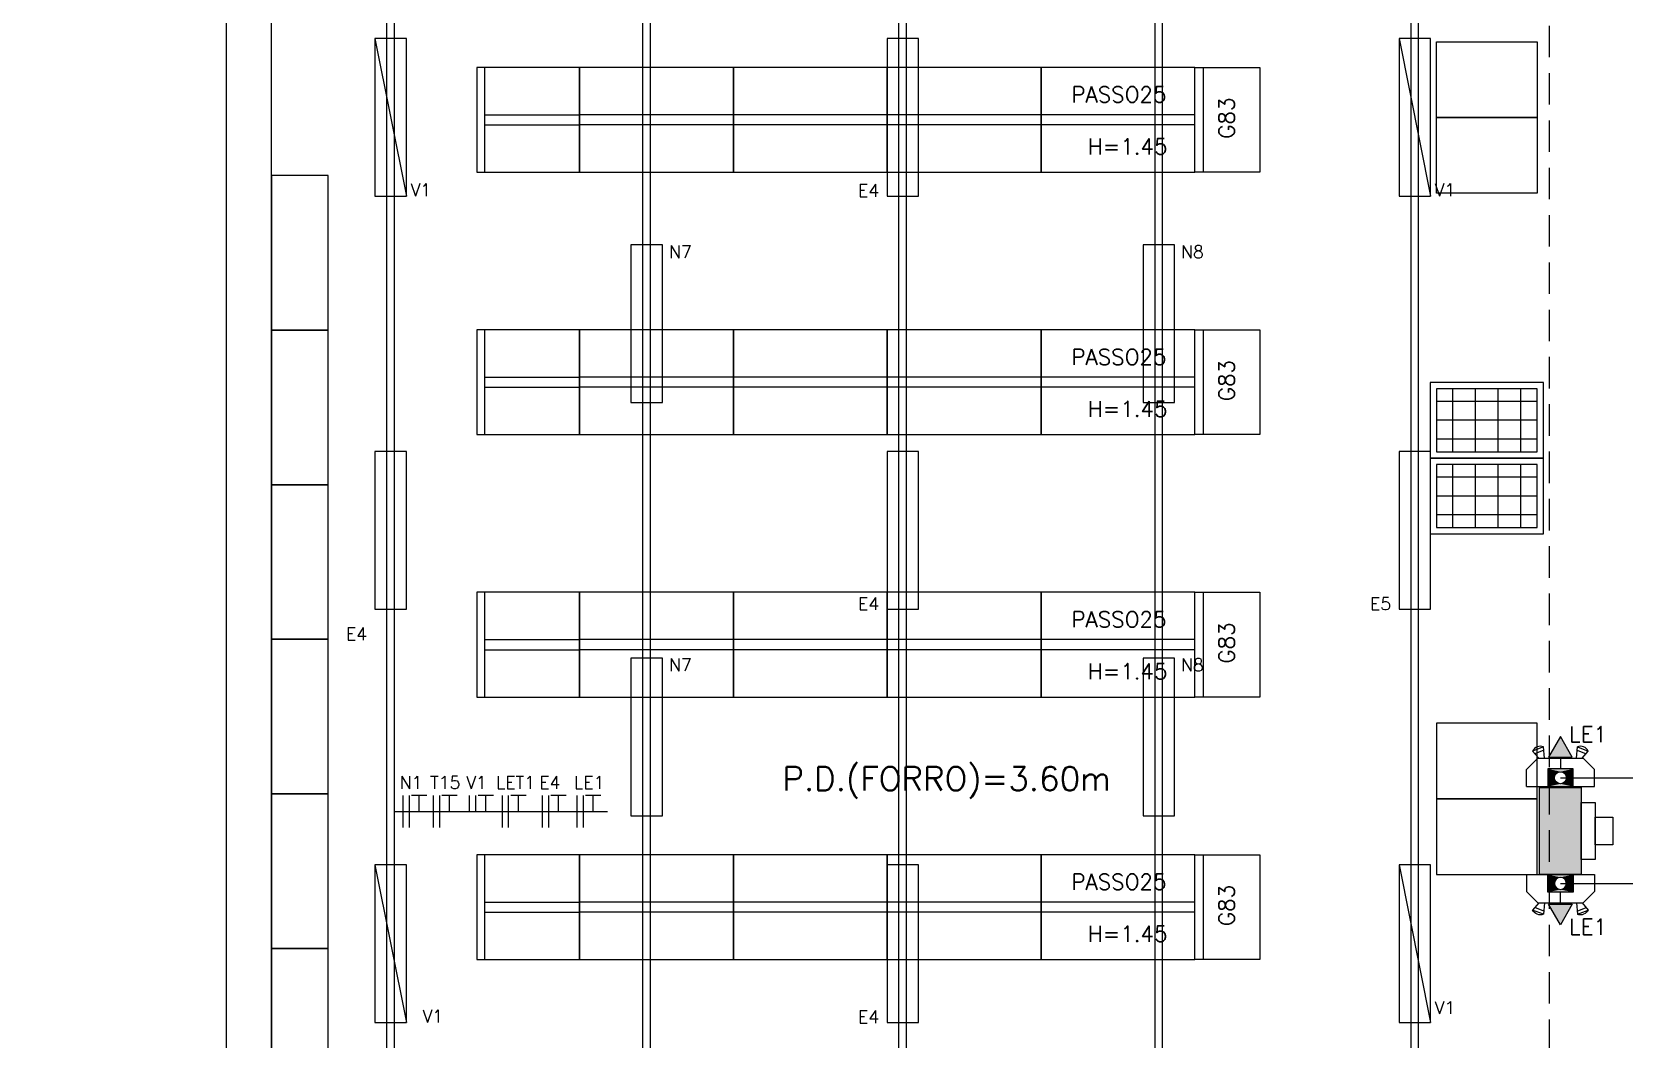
# Model space of a CAD drawing. Header units: metres. Extents: x -367 to 368, y -238 to 226.
# Drawn here: x 242.47 to 255.1, y 185.88 to 193.87 of the extents above; entities that cross this region are included whole.
import ezdxf
from ezdxf.enums import TextEntityAlignment as Align

# ---------------------------------------------------------------- set-up
doc = ezdxf.new("R2010")
doc.units = ezdxf.units.M
doc.linetypes.add('CONTINOUS', pattern=[0])
doc.linetypes.add('LA_BAU_BASES GERAIS_R00$0$LA_BAU_FACHADAS_R01$0$DASHED2', pattern=[0.375, 0.25, -0.125])
for name, color, linetype in [('A-SIMBELET', 10, 'Continuous'), ('ELE-ELÉTRICA', 160, 'Continuous'), ('INCENDIO', 10, 'CONTINOUS'), ('LA_BAU_BASES GERAIS_R00$0$base', 253, 'Continuous'), ('LA_BAU_LUM TÉRREO_R02$0$ARQ-HAC-251', 251, 'Continuous'), ('LA_BAU_LUM TÉRREO_R02$0$ARQ-LUM', 2, 'Continuous')]:
    doc.layers.add(name, color=color, linetype=linetype)
doc.styles.add('LA_BAU_BASES GERAIS_R00$0$LA_BAU_MERC_R01$0$R40-125-RS', font='romans.shx', dxfattribs={"height": 0.1248})
doc.styles.add('LA_BAU_BASES GERAIS_R00$0$LA_BAU_MERC_R01$0$RS80', font='ROMANS', dxfattribs={"height": 0.18})
doc.styles.add('LA_BAU_BASES GERAIS_R00$0$R60-125-RS', font='romans.shx', dxfattribs={"height": 0.19})
doc.styles.add('LA_BAU_BASES GERAIS_R00$0$R80-100-RS', font='romans.shx', dxfattribs={"height": 0.203})
doc.styles.get("Standard").update_dxf_attribs({"font": 'romans.shx'})

# ---------------------------------------------------------------- blocks, each defined once
blk = doc.blocks.new('LA_BAU_BASES GERAIS_R00$0$LA_BAU_ALVENARIA TÉRREO_R01$0$PIL')
blk.add_lwpolyline([(-0.5, 0.5), (0.5, 0.5), (0.5, -0.5), (-0.5, -0.5)], close=True)
blk = doc.blocks.new('LA_BAU_BASES GERAIS_R00$0$LA_BAU_ALVENARIA TÉRREO_R01')
at = {"layer": 'LA_BAU_BASES GERAIS_R00$0$base'}
h = blk.add_hatch(color=256, dxfattribs=at)
h.dxf.hatch_style = 1
h.paths.add_polyline_path([(254.755, 187.878), (254.425, 187.878), (254.425, 187.188), (254.755, 187.188)])
at = {"layer": 'LA_BAU_BASES GERAIS_R00$0$base', "linetype": 'Continuous'}
for points in [[(244.37, 177.984), (244.37, 197.72), (244.49, 197.72), (244.49, 198.93), (245.022, 198.93), (245.022, 199.259), (244.872, 199.259), (244.872, 199.08), (244.37, 199.08), (244.37, 200.03), (244.872, 200.03), (244.872, 199.86), (245.022, 199.86), (245.022, 200.25), (235.3, 200.25), (235.3, 200.601), (235.15, 200.601), (235.15, 200.25), (200.064, 200.25)], [(200.03, 200.25), (200, 200.25), (200, 200), (244.01, 200), (244.01, 177.95), (244.37, 177.95), (244.37, 177.95)]]:
    blk.add_lwpolyline(points, dxfattribs=at)
at = {"layer": 'LA_BAU_BASES GERAIS_R00$0$base', "linetype": 'LA_BAU_BASES GERAIS_R00$0$LA_BAU_FACHADAS_R01$0$DASHED2'}
blk.add_lwpolyline([(266.5, 200.29), (254.5, 200.29), (254.5, 182.88)], dxfattribs=at)
at = {"layer": 'LA_BAU_BASES GERAIS_R00$0$base', "xscale": 0.69, "yscale": 0.33, "zscale": 0.69, "rotation": 270}
blk.add_blockref('LA_BAU_BASES GERAIS_R00$0$LA_BAU_ALVENARIA TÉRREO_R01$0$PIL', (254.59, 187.533), dxfattribs=at)
blk = doc.blocks.new('LA_BAU_BASES GERAIS_R00$0$LA_BAU_MERC_R01')
at = {"layer": 'LA_BAU_BASES GERAIS_R00$0$base'}
for p, q in [((253.606, 193.788), (254.406, 193.788)), ((253.606, 193.188), (253.606, 193.788)), ((254.406, 193.788), (254.406, 193.188)), ((246.812, 193.585), (246.062, 193.585)), ((246.062, 192.755), (246.062, 193.585)), ((246.812, 192.755), (246.812, 193.585)), ((246.812, 193.585), (246.812, 192.755)), ((248.032, 193.585), (246.812, 193.585)), ((248.032, 192.755), (248.032, 193.585)), ((248.032, 193.585), (248.032, 192.755)), ((249.252, 193.585), (248.032, 193.585)), ((249.252, 193.585), (249.252, 192.755)), ((250.472, 193.585), (249.252, 193.585)), ((249.252, 192.755), (249.252, 193.585)), ((250.472, 192.755), (250.472, 193.585)), ((250.472, 193.585), (250.472, 192.755)), ((251.692, 193.585), (250.472, 193.585)), ((251.692, 192.755), (251.692, 193.585)), ((246.062, 193.21), (246.812, 193.21)), ((248.032, 193.21), (246.812, 193.21)), ((249.252, 193.21), (248.032, 193.21)), ((250.472, 193.21), (249.252, 193.21)), ((251.692, 193.21), (250.472, 193.21)), ((253.606, 193.188), (254.406, 193.188)), ((253.606, 192.588), (253.606, 193.188)), ((254.406, 193.188), (253.606, 193.188)), ((254.406, 193.188), (254.406, 192.588)), ((246.062, 193.13), (246.812, 193.13)), ((248.032, 193.13), (246.812, 193.13)), ((249.252, 193.13), (248.032, 193.13)), ((250.472, 193.13), (249.252, 193.13)), ((251.692, 193.13), (250.472, 193.13)), ((244.37, 192.728), (244.37, 191.503)), ((244.82, 192.728), (244.37, 192.728)), ((244.82, 191.503), (244.82, 192.728)), ((246.062, 192.755), (246.812, 192.755)), ((246.812, 192.755), (248.032, 192.755)), ((248.032, 192.755), (249.252, 192.755)), ((249.252, 192.755), (250.472, 192.755)), ((250.472, 192.755), (251.692, 192.755)), ((254.406, 192.588), (253.606, 192.588)), ((244.37, 191.503), (244.37, 190.278)), ((244.82, 191.503), (244.37, 191.503)), ((244.37, 191.503), (244.82, 191.503)), ((244.82, 190.278), (244.82, 191.503)), ((246.812, 191.505), (246.062, 191.505)), ((246.062, 190.675), (246.062, 191.505)), ((246.812, 190.675), (246.812, 191.505)), ((246.812, 191.505), (246.812, 190.675)), ((248.032, 191.505), (246.812, 191.505)), ((248.032, 190.675), (248.032, 191.505)), ((248.032, 191.505), (248.032, 190.675)), ((249.252, 191.505), (248.032, 191.505)), ((249.252, 191.505), (249.252, 190.675)), ((250.472, 191.505), (249.252, 191.505)), ((249.252, 190.675), (249.252, 191.505)), ((250.472, 190.675), (250.472, 191.505)), ((250.472, 191.505), (250.472, 190.675)), ((251.692, 191.505), (250.472, 191.505)), ((251.692, 190.675), (251.692, 191.505)), ((246.062, 191.13), (246.812, 191.13)), ((246.062, 191.05), (246.812, 191.05)), ((248.032, 191.13), (246.812, 191.13)), ((248.032, 191.05), (246.812, 191.05)), ((249.252, 191.13), (248.032, 191.13)), ((249.252, 191.05), (248.032, 191.05)), ((250.472, 191.13), (249.252, 191.13)), ((250.472, 191.05), (249.252, 191.05)), ((251.692, 191.13), (250.472, 191.13)), ((251.692, 191.05), (250.472, 191.05)), ((253.556, 191.088), (253.556, 190.488)), ((254.456, 191.088), (253.556, 191.088)), ((254.406, 191.038), (253.606, 191.038)), ((253.606, 191.038), (253.606, 190.538)), ((253.736, 190.538), (253.736, 191.038)), ((253.916, 190.538), (253.916, 191.038)), ((254.096, 190.538), (254.096, 191.038)), ((254.276, 190.538), (254.276, 191.038)), ((254.406, 190.538), (254.406, 191.038)), ((254.456, 190.488), (254.456, 191.088)), ((254.406, 190.938), (253.606, 190.938)), ((254.406, 190.788), (253.606, 190.788)), ((246.062, 190.675), (246.812, 190.675)), ((246.812, 190.675), (248.032, 190.675)), ((248.032, 190.675), (249.252, 190.675)), ((249.252, 190.675), (250.472, 190.675)), ((250.472, 190.675), (251.692, 190.675)), ((254.406, 190.638), (253.606, 190.638)), ((253.606, 190.538), (254.406, 190.538)), ((253.556, 190.488), (254.456, 190.488)), ((253.556, 190.488), (253.556, 189.888)), ((254.456, 190.488), (253.556, 190.488)), ((254.406, 190.438), (253.606, 190.438)), ((253.606, 190.438), (253.606, 189.938)), ((253.736, 189.938), (253.736, 190.438)), ((253.916, 189.938), (253.916, 190.438)), ((254.096, 189.938), (254.096, 190.438)), ((254.276, 189.938), (254.276, 190.438)), ((254.406, 189.938), (254.406, 190.438)), ((254.456, 189.888), (254.456, 190.488)), ((244.37, 190.278), (244.82, 190.278)), ((244.37, 190.278), (244.37, 189.053)), ((244.82, 190.278), (244.37, 190.278)), ((244.82, 189.053), (244.82, 190.278)), ((254.406, 190.338), (253.606, 190.338)), ((254.406, 190.188), (253.606, 190.188)), ((254.406, 190.038), (253.606, 190.038)), ((253.606, 189.938), (254.406, 189.938)), ((253.556, 189.888), (254.456, 189.888)), ((246.812, 189.425), (246.062, 189.425)), ((246.062, 188.595), (246.062, 189.425)), ((246.812, 188.595), (246.812, 189.425)), ((246.812, 189.425), (246.812, 188.595)), ((248.032, 189.425), (246.812, 189.425)), ((248.032, 188.595), (248.032, 189.425)), ((248.032, 189.425), (248.032, 188.595)), ((249.252, 189.425), (248.032, 189.425)), ((249.252, 189.425), (249.252, 188.595)), ((250.472, 189.425), (249.252, 189.425)), ((249.252, 188.595), (249.252, 189.425)), ((250.472, 188.595), (250.472, 189.425)), ((250.472, 189.425), (250.472, 188.595)), ((251.692, 189.425), (250.472, 189.425)), ((251.692, 188.595), (251.692, 189.425)), ((244.37, 189.053), (244.37, 187.828)), ((244.82, 189.053), (244.37, 189.053)), ((244.37, 189.053), (244.82, 189.053)), ((244.82, 187.828), (244.82, 189.053)), ((246.062, 189.05), (246.812, 189.05)), ((248.032, 189.05), (246.812, 189.05)), ((249.252, 189.05), (248.032, 189.05)), ((250.472, 189.05), (249.252, 189.05)), ((251.692, 189.05), (250.472, 189.05)), ((246.062, 188.97), (246.812, 188.97)), ((248.032, 188.97), (246.812, 188.97)), ((249.252, 188.97), (248.032, 188.97)), ((250.472, 188.97), (249.252, 188.97)), ((251.692, 188.97), (250.472, 188.97)), ((246.062, 188.595), (246.812, 188.595)), ((246.812, 188.595), (248.032, 188.595)), ((248.032, 188.595), (249.252, 188.595)), ((249.252, 188.595), (250.472, 188.595)), ((250.472, 188.595), (251.692, 188.595)), ((253.606, 188.388), (253.606, 187.788)), ((254.406, 188.388), (253.606, 188.388)), ((254.406, 187.788), (254.406, 188.388)), ((244.37, 187.828), (244.37, 186.603)), ((244.82, 187.828), (244.37, 187.828)), ((244.37, 187.828), (244.82, 187.828)), ((244.82, 186.603), (244.82, 187.828)), ((253.606, 187.788), (254.406, 187.788)), ((253.606, 187.788), (253.606, 187.188)), ((254.406, 187.788), (253.606, 187.788)), ((254.406, 187.188), (254.406, 187.788)), ((254.755, 187.308), (254.755, 187.758)), ((254.755, 187.758), (254.865, 187.758)), ((254.865, 187.758), (254.865, 187.308)), ((254.865, 187.423), (254.865, 187.643)), ((254.865, 187.643), (255.005, 187.643)), ((255.005, 187.643), (255.005, 187.423)), ((255.005, 187.423), (254.865, 187.423)), ((246.812, 187.345), (246.062, 187.345)), ((246.062, 186.515), (246.062, 187.345)), ((246.812, 186.515), (246.812, 187.345)), ((246.812, 187.345), (246.812, 186.515)), ((248.032, 187.345), (246.812, 187.345)), ((248.032, 186.515), (248.032, 187.345)), ((248.032, 187.345), (248.032, 186.515)), ((249.252, 187.345), (248.032, 187.345)), ((249.252, 187.345), (249.252, 186.515)), ((250.472, 187.345), (249.252, 187.345)), ((249.252, 186.515), (249.252, 187.345)), ((250.472, 186.515), (250.472, 187.345)), ((250.472, 187.345), (250.472, 186.515)), ((251.692, 187.345), (250.472, 187.345)), ((251.692, 186.515), (251.692, 187.345)), ((254.865, 187.308), (254.755, 187.308)), ((253.606, 187.188), (254.406, 187.188)), ((246.062, 186.97), (246.812, 186.97)), ((246.062, 186.89), (246.812, 186.89)), ((248.032, 186.97), (246.812, 186.97)), ((248.032, 186.89), (246.812, 186.89)), ((249.252, 186.97), (248.032, 186.97)), ((249.252, 186.89), (248.032, 186.89)), ((250.472, 186.97), (249.252, 186.97)), ((250.472, 186.89), (249.252, 186.89)), ((251.692, 186.97), (250.472, 186.97)), ((251.692, 186.89), (250.472, 186.89)), ((244.37, 186.603), (244.37, 185.378)), ((244.82, 186.603), (244.37, 186.603)), ((244.37, 186.603), (244.82, 186.603)), ((244.82, 185.378), (244.82, 186.603)), ((246.062, 186.515), (246.812, 186.515)), ((246.812, 186.515), (248.032, 186.515)), ((248.032, 186.515), (249.252, 186.515)), ((249.252, 186.515), (250.472, 186.515)), ((250.472, 186.515), (251.692, 186.515))]:
    blk.add_line(p, q, dxfattribs=at)
at = {"layer": 'LA_BAU_BASES GERAIS_R00$0$base', "linetype": 'Continuous'}
for p, q in [((245.998, 193.585), (245.998, 192.755)), ((246.062, 193.585), (245.998, 193.585)), ((251.692, 193.585), (252.206, 193.585)), ((251.756, 193.585), (251.756, 192.755)), ((252.206, 193.585), (252.206, 192.755)), ((245.998, 192.755), (246.062, 192.755)), ((252.206, 192.755), (251.692, 192.755)), ((245.998, 191.505), (245.998, 190.675)), ((246.062, 191.505), (245.998, 191.505)), ((251.692, 191.505), (252.206, 191.505)), ((251.756, 191.505), (251.756, 190.675)), ((252.206, 191.505), (252.206, 190.675)), ((245.998, 190.675), (246.062, 190.675)), ((252.206, 190.675), (251.692, 190.675)), ((245.998, 189.425), (245.998, 188.595)), ((246.062, 189.425), (245.998, 189.425)), ((251.692, 189.425), (252.206, 189.425)), ((251.756, 189.425), (251.756, 188.595)), ((252.206, 189.425), (252.206, 188.595)), ((245.998, 188.595), (246.062, 188.595)), ((252.206, 188.595), (251.692, 188.595)), ((245.998, 187.345), (245.998, 186.515)), ((246.062, 187.345), (245.998, 187.345)), ((251.692, 187.345), (252.206, 187.345)), ((251.756, 187.345), (251.756, 186.515)), ((252.206, 187.345), (252.206, 186.515)), ((245.998, 186.515), (246.062, 186.515)), ((252.206, 186.515), (251.692, 186.515))]:
    blk.add_line(p, q, dxfattribs=at)
at = {"layer": 'LA_BAU_BASES GERAIS_R00$0$base', "style": 'LA_BAU_BASES GERAIS_R00$0$LA_BAU_MERC_R01$0$R40-125-RS'}
for s, rotation, p in [('PASSO25', 359.9999, (250.712, 193.308)), ('G83', 90, (252.005, 193.02)), ('H=1.45', 359.9999, (250.843, 192.896)), ('PASSO25', 359.9999, (250.712, 191.228)), ('G83', 90, (252.005, 190.94)), ('H=1.45', 359.9999, (250.843, 190.816)), ('PASSO25', 359.9999, (250.712, 189.148)), ('G83', 90, (252.005, 188.86)), ('H=1.45', 359.9999, (250.843, 188.736)), ('PASSO25', 359.9999, (250.712, 187.068)), ('G83', 90, (252.005, 186.78)), ('H=1.45', 359.9999, (250.843, 186.656))]:
    blk.add_text(s, height=0.1248, rotation=rotation, dxfattribs=at).set_placement(p)
at = {"layer": 'LA_BAU_BASES GERAIS_R00$0$base', "text_generation_flag": 4}
for tag, height, rotation, style, p in [('CD H=1.45', 0.12, 180, 'LA_BAU_BASES GERAIS_R00$0$LA_BAU_MERC_R01$0$RS80', (261.738, 205.549)), ('CD H=1.45', 0.12, 180, 'LA_BAU_BASES GERAIS_R00$0$LA_BAU_MERC_R01$0$RS80', (262.989, 205.549)), ('CD H=2.25', 0.125, 270, 'LA_BAU_BASES GERAIS_R00$0$LA_BAU_MERC_R01$0$R40-125-RS', (266.17, 203.663)), ('CD H=1.45', 0.12, 180, 'LA_BAU_BASES GERAIS_R00$0$LA_BAU_MERC_R01$0$RS80', (261.354, 202.826)), ('CD H=1.45', 0.12, 180, 'LA_BAU_BASES GERAIS_R00$0$LA_BAU_MERC_R01$0$RS80', (262.605, 202.826)), ('CD H=1.45', 0.12, 180, 'LA_BAU_BASES GERAIS_R00$0$LA_BAU_MERC_R01$0$RS80', (263.857, 202.826)), ('CD H=1.45', 0.12, 180, 'LA_BAU_BASES GERAIS_R00$0$LA_BAU_MERC_R01$0$RS80', (265.108, 202.826))]:
    blk.add_attdef(tag, text='', height=height, rotation=rotation, dxfattribs=dict(at, style=style)).set_placement(p, align=Align.MIDDLE)
at = {"layer": 'LA_BAU_BASES GERAIS_R00$0$base', "style": 'LA_BAU_BASES GERAIS_R00$0$LA_BAU_MERC_R01$0$RS80', "text_generation_flag": 4}
for p in [(261.764, 204.896), (263.015, 204.896)]:
    blk.add_attdef('CD H=1.45', text='', height=0.12, dxfattribs=at).set_placement(p, align=Align.MIDDLE)
at = {"layer": 'LA_BAU_BASES GERAIS_R00$0$base', "style": 'LA_BAU_BASES GERAIS_R00$0$LA_BAU_MERC_R01$0$R40-125-RS'}
for p in [(246.243, 203.098), (247.393, 203.098), (248.543, 203.098), (249.693, 203.098), (250.843, 203.098), (246.243, 202.318), (247.393, 202.318), (248.543, 202.318), (249.693, 202.318), (250.843, 202.318)]:
    blk.add_attdef('TIPO', text='', height=0.125, rotation=180, dxfattribs=at).set_placement(p, align=Align.MIDDLE)
blk = doc.blocks.new('LA_BAU_BASES GERAIS_R00')
at = {"layer": 'LA_BAU_BASES GERAIS_R00$0$base'}
for name in ['LA_BAU_BASES GERAIS_R00$0$LA_BAU_MERC_R01', 'LA_BAU_BASES GERAIS_R00$0$LA_BAU_ALVENARIA TÉRREO_R01']:
    blk.add_blockref(name, (0, 0), dxfattribs=at)
at = {"layer": 'LA_BAU_BASES GERAIS_R00$0$base', "insert": (248.42, 188.043), "char_height": 0.19, "width": 4.1072, "attachment_point": 1, "style": 'LA_BAU_BASES GERAIS_R00$0$R60-125-RS'}
blk.add_mtext('P.D.(FORRO)=3.60m', dxfattribs=at)
at = {"layer": 'LA_BAU_BASES GERAIS_R00$0$base', "style": 'LA_BAU_BASES GERAIS_R00$0$R60-125-RS'}
for p in [(242.782, 218.919), (358.637, 192.964)]:
    blk.add_attdef('S', text='', height=0.19, rotation=90, dxfattribs=at).set_placement(p, align=Align.MIDDLE_CENTER)
at = {"layer": 'LA_BAU_BASES GERAIS_R00$0$base', "style": 'LA_BAU_BASES GERAIS_R00$0$R80-100-RS'}
blk.add_attdef('ACESSO', text='', height=0.203, dxfattribs=at).set_placement((365.922, 191.987), align=Align.TOP_CENTER)
at = {"layer": 'LA_BAU_BASES GERAIS_R00$0$base', "style": 'LA_BAU_BASES GERAIS_R00$0$R60-125-RS'}
blk.add_attdef('S', text='', height=0.19, dxfattribs=at).set_placement((266.114, 180.913), align=Align.MIDDLE_CENTER)
blk = doc.blocks.new('A$C716F59AC')
at = {"layer": 'LA_BAU_LUM TÉRREO_R02$0$ARQ-HAC-251', "color": 160}
for p, q in [((-21.465, 0.433), (-21.465, 19.497)), ((-21.405, 0.433), (-21.405, 19.497)), ((-19.435, 0.71), (-19.435, 19.497)), ((-19.375, 0.71), (-19.375, 19.497)), ((-17.405, 0.71), (-17.405, 19.497)), ((-17.345, 0.71), (-17.345, 19.497)), ((-15.375, 0.71), (-15.375, 19.497)), ((-15.315, 0.71), (-15.315, 19.497)), ((-13.345, 0.71), (-13.345, 19.497)), ((-13.285, 0.71), (-13.285, 19.497))]:
    blk.add_line(p, q, dxfattribs=at)
at = {"layer": 'LA_BAU_LUM TÉRREO_R02$0$ARQ-LUM', "color": 7}
for p, q in [((-21.56, 15.875), (-21.31, 14.625)), ((-13.44, 15.875), (-13.19, 14.625)), ((-21.56, 9.326), (-21.31, 8.076)), ((-13.44, 9.326), (-13.19, 8.076))]:
    blk.add_line(p, q, dxfattribs=at)
for points in [[(-21.31, 14.625), (-21.31, 15.875), (-21.56, 15.875), (-21.56, 14.625)], [(-21.31, 14.625), (-21.31, 15.875), (-21.56, 15.875), (-21.56, 14.625)], [(-21.31, 14.625), (-21.31, 15.875), (-21.56, 15.875), (-21.56, 14.625)], [(-21.31, 14.625), (-21.31, 15.875), (-21.56, 15.875), (-21.56, 14.625)], [(-17.25, 14.625), (-17.25, 15.875), (-17.5, 15.875), (-17.5, 14.625)], [(-17.25, 14.625), (-17.25, 15.875), (-17.5, 15.875), (-17.5, 14.625)], [(-13.19, 14.625), (-13.19, 15.875), (-13.44, 15.875), (-13.44, 14.625)], [(-13.19, 14.625), (-13.19, 15.875), (-13.44, 15.875), (-13.44, 14.625)], [(-13.19, 14.625), (-13.19, 15.875), (-13.44, 15.875), (-13.44, 14.625)], [(-13.19, 14.625), (-13.19, 15.875), (-13.44, 15.875), (-13.44, 14.625)], [(-19.28, 12.988), (-19.28, 14.238), (-19.53, 14.238), (-19.53, 12.988)], [(-19.28, 12.988), (-19.28, 14.238), (-19.53, 14.238), (-19.53, 12.988)], [(-15.22, 12.988), (-15.22, 14.238), (-15.47, 14.238), (-15.47, 12.988)], [(-15.22, 12.988), (-15.22, 14.238), (-15.47, 14.238), (-15.47, 12.988)], [(-21.31, 11.351), (-21.31, 12.601), (-21.56, 12.601), (-21.56, 11.351)], [(-21.31, 11.351), (-21.31, 12.601), (-21.56, 12.601), (-21.56, 11.351)], [(-17.25, 11.351), (-17.25, 12.601), (-17.5, 12.601), (-17.5, 11.351)], [(-17.25, 11.351), (-17.25, 12.601), (-17.5, 12.601), (-17.5, 11.351)], [(-13.19, 11.351), (-13.19, 12.601), (-13.44, 12.601), (-13.44, 11.351)], [(-13.19, 11.351), (-13.19, 12.601), (-13.44, 12.601), (-13.44, 11.351)], [(-19.28, 9.714), (-19.28, 10.964), (-19.53, 10.964), (-19.53, 9.714)], [(-19.28, 9.714), (-19.28, 10.964), (-19.53, 10.964), (-19.53, 9.714)], [(-15.22, 9.714), (-15.22, 10.964), (-15.47, 10.964), (-15.47, 9.714)], [(-15.22, 9.714), (-15.22, 10.964), (-15.47, 10.964), (-15.47, 9.714)], [(-21.31, 8.076), (-21.31, 9.326), (-21.56, 9.326), (-21.56, 8.076)], [(-21.31, 8.076), (-21.31, 9.326), (-21.56, 9.326), (-21.56, 8.076)], [(-21.31, 8.076), (-21.31, 9.326), (-21.56, 9.326), (-21.56, 8.076)], [(-21.31, 8.076), (-21.31, 9.326), (-21.56, 9.326), (-21.56, 8.076)], [(-17.25, 8.076), (-17.25, 9.326), (-17.5, 9.326), (-17.5, 8.076)], [(-17.25, 8.076), (-17.25, 9.326), (-17.5, 9.326), (-17.5, 8.076)], [(-13.19, 8.076), (-13.19, 9.326), (-13.44, 9.326), (-13.44, 8.076)], [(-13.19, 8.076), (-13.19, 9.326), (-13.44, 9.326), (-13.44, 8.076)], [(-13.19, 8.076), (-13.19, 9.326), (-13.44, 9.326), (-13.44, 8.076)], [(-13.19, 8.076), (-13.19, 9.326), (-13.44, 9.326), (-13.44, 8.076)]]:
    blk.add_lwpolyline(points, close=True, dxfattribs=at)
for points in [[(-21.31, 14.625), (-21.31, 15.875), (-21.56, 15.875), (-21.31, 14.625)], [(-17.25, 15.625), (-17.25, 15.875), (-17.5, 15.875), (-17.25, 15.625)], [(-13.19, 14.625), (-13.19, 15.875), (-13.44, 15.875), (-13.19, 14.625)], [(-21.31, 12.351), (-21.31, 12.601), (-21.56, 12.601), (-21.31, 12.351)], [(-17.25, 12.351), (-17.25, 12.601), (-17.5, 12.601), (-17.25, 12.351)], [(-13.19, 12.351), (-13.19, 12.601), (-13.44, 12.601), (-13.19, 12.351)], [(-21.31, 8.076), (-21.31, 9.326), (-21.56, 9.326), (-21.31, 8.076)], [(-17.25, 9.076), (-17.25, 9.326), (-17.5, 9.326), (-17.25, 9.076)], [(-13.19, 8.076), (-13.19, 9.326), (-13.44, 9.326), (-13.19, 8.076)]]:
    blk.add_solid(points, dxfattribs=at)
blk = doc.blocks.new('LUMINAUTO2')
at = {"layer": 'ELE-ELÉTRICA', "color": 10}
for p, q in [((0, 0.6), (0.15, 0.6)), ((0, 0.6), (0, 0)), ((0.25, 0.5), (0.15, 0.6)), ((0.25, 0.49), (0.313, 0.545)), ((0.25, 0.5), (0.25, 0.1)), ((0.25, 0.44), (0.35, 0.449)), ((0.322, 0.446), (0.29, 0.525)), ((0.35, 0.449), (0.313, 0.545)), ((0.25, 0.16), (0.35, 0.151)), ((0.322, 0.154), (0.29, 0.075)), ((0.35, 0.151), (0.313, 0.055)), ((0, 0), (0.15, 0)), ((0.15, 0), (0.25, 0.1)), ((0.25, 0.11), (0.313, 0.055))]:
    blk.add_line(p, q, dxfattribs=at)
for centre, start, end in [((0.279, 0.477), 338.3745, 63.8142), ((0.279, 0.123), 296.1858, 21.6255)]:
    blk.add_arc(centre, 0.0759, start, end, dxfattribs=at)
blk = doc.blocks.new('TOM-ALTA')
at = {"layer": 'ELE-ELÉTRICA', "color": 10}
blk.add_line((0.125, 0), (0, 0), dxfattribs=at)
blk.add_lwpolyline([(0.125, 0.125), (0.125, -0.125), (0.342, 0)], close=True, dxfattribs=at)
blk.add_solid([(0.125, 0.125), (0.125, -0.125), (0.342, 0)], dxfattribs=at)
blk = doc.blocks.new('CD')
at = {"color": 10}
blk.add_lwpolyline([(0.15, 0.108), (0, 0.108), (0, -0.108), (0.15, -0.108)], close=True, dxfattribs=at)
blk.add_circle((0.075, 0), 0.0507, dxfattribs=at)
at = {"color": 10, "linetype": 'Continuous'}
for points in [[(0.024, 0), (0, 0.108), (0, -0.108)], [(0.025, 0.009), (0, 0.108), (0.024, 0)], [(0.027, 0.017), (0, 0.108), (0.025, 0.009)], [(0.031, 0.025), (0, 0.108), (0.027, 0.017)], [(0.036, 0.033), (0, 0.108), (0.031, 0.025)], [(0.042, 0.039), (0, 0.108), (0.036, 0.033)], [(0.05, 0.044), (0, 0.108), (0.042, 0.039)], [(0.058, 0.048), (0, 0.108), (0.05, 0.044)], [(0.066, 0.05), (0, 0.108), (0.058, 0.048)], [(0.075, 0.051), (0, 0.108), (0.066, 0.05)], [(0.084, 0.05), (0, 0.108), (0.075, 0.051)], [(0.092, 0.048), (0, 0.108), (0.084, 0.05)], [(0.1, 0.044), (0, 0.108), (0.092, 0.048)], [(0.15, 0.108), (0, 0.108), (0.1, 0.044)], [(0.15, 0.108), (0.1, 0.044), (0.108, 0.039)], [(0.15, 0.108), (0.108, 0.039), (0.114, 0.033)], [(0.15, 0.108), (0.114, 0.033), (0.119, 0.025)], [(0.15, 0.108), (0.119, 0.025), (0.123, 0.017)], [(0.15, 0.108), (0.123, 0.017), (0.125, 0.009)], [(0.15, 0.108), (0.125, 0.009), (0.126, 0)], [(0.15, 0.108), (0.126, 0), (0.15, -0.108)], [(0.025, -0.009), (0.024, 0), (0, -0.108)], [(0.027, -0.017), (0.025, -0.009), (0, -0.108)], [(0.031, -0.025), (0.027, -0.017), (0, -0.108)], [(0.036, -0.033), (0.031, -0.025), (0, -0.108)], [(0.042, -0.039), (0.036, -0.033), (0, -0.108)], [(0.05, -0.044), (0.042, -0.039), (0, -0.108)], [(0.058, -0.048), (0.05, -0.044), (0, -0.108)], [(0.1, -0.044), (0.092, -0.048), (0, -0.108)], [(0.15, -0.108), (0.1, -0.044), (0, -0.108)], [(0.066, -0.05), (0.058, -0.048), (0, -0.108)], [(0.092, -0.048), (0.084, -0.05), (0, -0.108)], [(0.075, -0.051), (0.066, -0.05), (0, -0.108)], [(0.084, -0.05), (0.075, -0.051), (0, -0.108)], [(0.15, -0.108), (0.108, -0.039), (0.1, -0.044)], [(0.15, -0.108), (0.114, -0.033), (0.108, -0.039)], [(0.15, -0.108), (0.119, -0.025), (0.114, -0.033)], [(0.15, -0.108), (0.123, -0.017), (0.119, -0.025)], [(0.15, -0.108), (0.125, -0.009), (0.123, -0.017)], [(0.15, -0.108), (0.126, 0), (0.125, -0.009)]]:
    blk.add_solid(points, dxfattribs=at)
blk = doc.blocks.new('A$C014F47B6')
at = {"layer": 'INCENDIO'}
for name, p, xscale, yscale, zscale, rotation in [('LUMINAUTO2', (-12.821, -23.015), 0.9000000000000341, 0.9000000000000057, 0.9000000000000523, 90), ('TOM-ALTA', (-13.091, -22.875), 0.7499999999999147, 0.75, 0.749999999999949, 90.00000000009986), ('LUMINAUTO2', (-12.821, -23.712), -0.9000000000000341, 0.9000000000000341, 0.9000000000000523, 90), ('TOM-ALTA', (-13.091, -23.853), -0.7499999999999432, 0.75, 0.749999999999949, 89.99999999990015)]:
    blk.add_blockref(name, p, dxfattribs=dict(at, xscale=xscale, yscale=yscale, zscale=zscale, rotation=rotation))
at = {"layer": 'INCENDIO', "color": 10, "zscale": 0.9374999999998409}
for p, xscale, yscale, rotation in [((-13.091, -23.015), 0.9374999999998409, 0.9374999999998579, 89.99985175967367), ((-13.091, -23.712), -0.9374999999998409, 0.9374999999998295, 90.00014824032633)]:
    blk.add_blockref('CD', p, dxfattribs=dict(at, xscale=xscale, yscale=yscale, rotation=rotation))

msp = doc.modelspace()

# ---------------------------------------------------------------- linework, layer by layer
at = {"layer": 'ELE-ELÉTRICA', "color": 160}
for p, q in [((254.59, 187.955), (255.435, 187.955)), ((254.59, 187.117), (255.435, 187.117))]:
    msp.add_line(p, q, dxfattribs=at)
at = {"layer": 'ELE-ELÉTRICA', "color": 20}
for p, q in [((245.413, 187.562, 0), (245.413, 187.815, 0)), ((245.463, 187.562, 0), (245.463, 187.815, 0)), ((245.653, 187.562, 0), (245.653, 187.815, 0)), ((245.703, 187.562, 0), (245.703, 187.815, 0)), ((245.94, 187.688, 0), (245.94, 187.815, 0)), ((245.99, 187.688, 0), (245.99, 187.815, 0)), ((246.2, 187.562, 0), (246.2, 187.815, 0)), ((246.25, 187.562, 0), (246.25, 187.815, 0)), ((246.519, 187.562, 0), (246.519, 187.815, 0)), ((246.569, 187.562, 0), (246.569, 187.815, 0)), ((246.793, 187.562, 0), (246.793, 187.815, 0)), ((246.843, 187.562, 0), (246.843, 187.815, 0))]:
    msp.add_line(p, q, dxfattribs=at)
at = {"layer": 'ELE-ELÉTRICA', "color": 20, "linetype": 'Continuous'}
for p, q in [((245.601, 187.815, 0), (245.479, 187.815, 0)), ((245.54, 187.688, 0), (245.54, 187.815, 0)), ((245.841, 187.815, 0), (245.719, 187.815, 0)), ((245.78, 187.688, 0), (245.78, 187.815, 0)), ((246.129, 187.815, 0), (246.007, 187.815, 0)), ((246.068, 187.688, 0), (246.068, 187.815, 0)), ((246.389, 187.815, 0), (246.267, 187.815, 0)), ((246.328, 187.688, 0), (246.328, 187.815, 0)), ((246.707, 187.815, 0), (246.585, 187.815, 0)), ((246.646, 187.688, 0), (246.646, 187.815, 0)), ((246.982, 187.815, 0), (246.86, 187.815, 0)), ((246.921, 187.688, 0), (246.921, 187.815, 0))]:
    msp.add_line(p, q, dxfattribs=at)
at = {"layer": 'ELE-ELÉTRICA', "color": 2}
for p, q in [((245.345, 187.688, 0), (245.653, 187.688, 0)), ((245.653, 187.688, 0), (246.033, 187.688, 0)), ((245.893, 187.688, 0), (246.273, 187.688, 0)), ((246.273, 187.688, 0), (246.653, 187.688, 0)), ((246.653, 187.688, 0), (247.034, 187.688, 0)), ((246.653, 187.688, 0), (247.034, 187.688, 0))]:
    msp.add_line(p, q, dxfattribs=at)

# ---------------------------------------------------------------- block references
at = {"color": 160}
msp.add_blockref('A$C716F59AC', (266.75, 177.94, 0), dxfattribs=at)
at = {"layer": 'ELE-ELÉTRICA', "color": 160}
msp.add_blockref('LA_BAU_BASES GERAIS_R00', (0, 0), dxfattribs=at)
at = {"layer": 'INCENDIO', "color": 160}
msp.add_blockref('A$C014F47B6', (267.681, 210.9), dxfattribs=at)

# ---------------------------------------------------------------- texts
at = {"layer": 'A-SIMBELET'}
for s, p in [('V1', (245.554, 192.564, 0)), ('E4', (249.104, 192.559, 0)), ('V1', (253.674, 192.564, 0)), ('N7', (247.612, 192.074, 0)), ('N8', (251.672, 192.074, 0)), ('E4', (249.104, 189.285, 0)), ('E5', (253.164, 189.285, 0)), ('E4', (245.044, 189.045, 0)), ('N7', (247.612, 188.8, 0)), ('N8', (251.672, 188.8, 0)), ('V1', (245.649, 186.015, 0)), ('E4', (249.104, 186.011, 0)), ('V1', (253.674, 186.083, 0))]:
    msp.add_text(s, height=0.1, dxfattribs=at).set_placement(p, align=Align.CENTER)
at = {"layer": 'ELE-ELÉTRICA', "color": 20}
for s, p in [('N1', (245.387, 187.868, 0)), ('T15', (245.627, 187.868, 0)), ('V1', (245.914, 187.868, 0)), ('LET1', (246.15, 187.868, 0)), ('E4', (246.493, 187.868, 0)), ('LE1', (246.768, 187.868, 0))]:
    msp.add_text(s, height=0.1, dxfattribs=at).set_placement(p)
at = {"layer": 'INCENDIO', "color": 10}
for p in [(254.659, 188.299), (254.659, 186.774)]:
    msp.add_text('LE1', height=0.125, dxfattribs=at).set_placement(p, align=Align.MIDDLE_LEFT)

doc.saveas('drawing.dxf')
